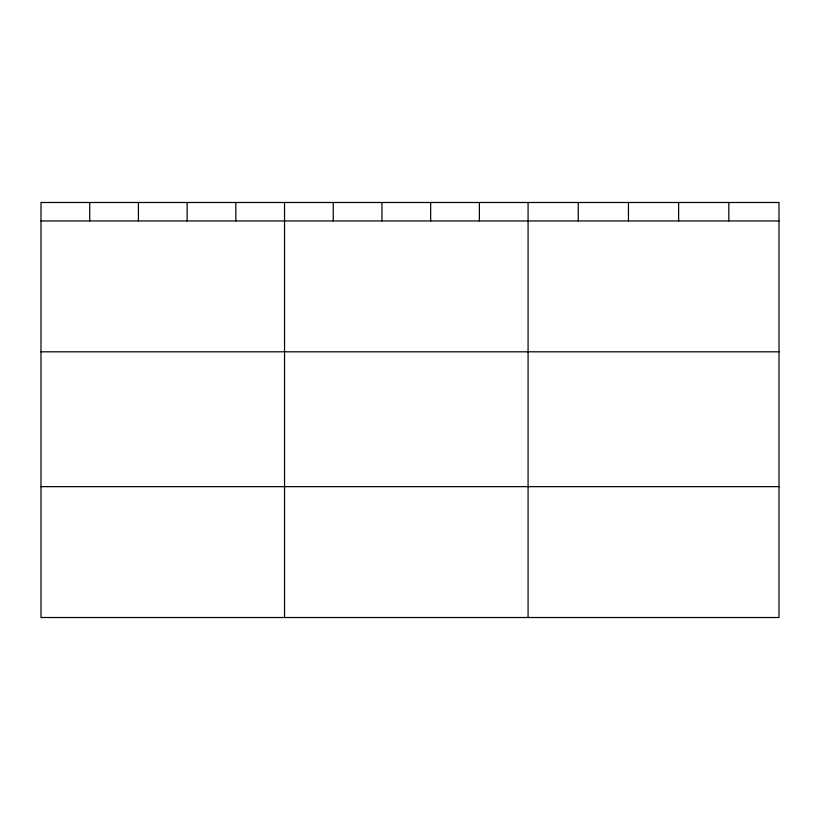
<?xml version="1.0" encoding="UTF-8"?>
<svg xmlns="http://www.w3.org/2000/svg" width="820" height="820" viewBox="0 0 820 820"><rect width="100%" height="100%" fill="white"/><g stroke="black" fill="none" stroke-linecap="round" stroke-linejoin="round"><path stroke-width="1.23" d="M779 351.811L779 202.489L41 202.489L41 617.511L779 617.511L779 351.811L41 351.811M41 220.949L779 220.949M41 486.649L779 486.649M728.816 202.489L728.816 220.949M678.632 202.489L678.632 220.949M628.448 202.489L628.448 220.949M578.264 202.489L578.264 220.949M528.08 202.489L528.08 617.511M479.372 202.489L479.372 220.949M430.664 202.489L430.664 220.949M381.956 202.489L381.956 220.949M333.248 202.489L333.248 220.949M284.54 202.489L284.54 617.511M235.832 202.489L235.832 220.949M187.124 202.489L187.124 220.949M138.416 202.489L138.416 220.949M89.708 202.489L89.708 220.949"/></g></svg>
